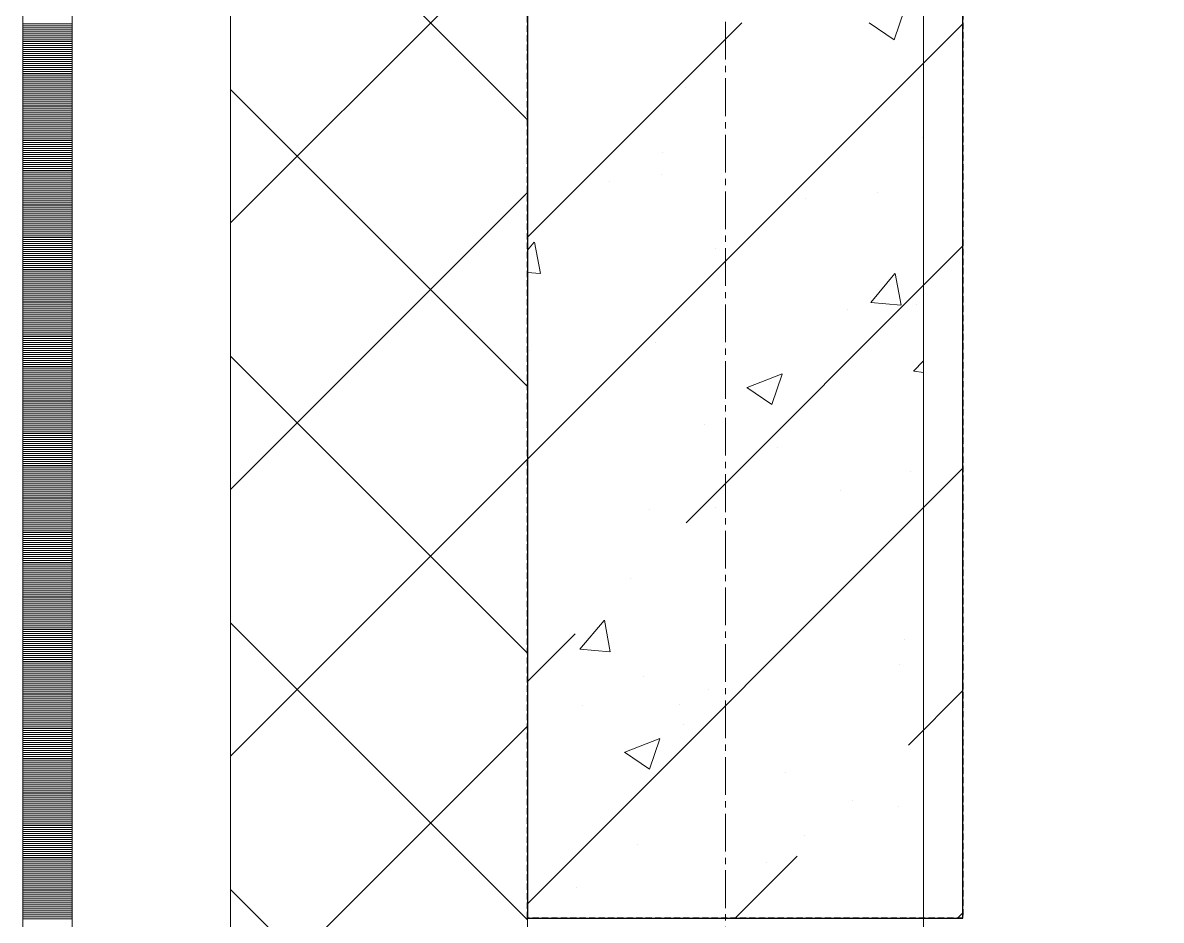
# Model space of a CAD drawing. Header units: millimetres. Extents: x 538266 to 1167394, y 114608 to 637157.
# Drawn here: x 828883 to 829458, y 140312 to 140766 of the extents above; entities that cross this region are included whole.
import ezdxf
from ezdxf.enums import TextEntityAlignment as Align

# ---------------------------------------------------------------- set-up
doc = ezdxf.new("R2010")
doc.units = ezdxf.units.MM
for name, pattern in [('CENTER2', [28.575, 19.05, -3.175, 3.175, -3.175]), ('DASHED', [19.05, 12.7, -6.35]), ('HIDDEN2', [4.7625, 3.175, -1.5875])]:
    doc.linetypes.add(name, pattern=pattern)
doc.layers.get('Defpoints').update_dxf_attribs({"color": 140})
doc.layers.add('АР_Делит', color=120, linetype='Continuous', lineweight=0, plot=False)
for name, color, linetype, lineweight in [('АР_Колонны', 70, 'Continuous', 30), ('АР_Стены ЖБ', 7, 'Continuous', 35), ('АР_Стены ПЕНОблок', 52, 'Continuous', 20), ('АР_Тонкая', 254, 'Continuous', 5), ('АР_Утеплитель', 31, 'Continuous', 0), ('АР_Штриховка', 8, 'Continuous', 0)]:
    doc.layers.add(name, color=color, linetype=linetype, lineweight=lineweight)
doc.layers.add('РД_Оси_100', color=7, linetype='Continuous', lineweight=0, true_color=0x525252)
doc.layers.add('ФВ-5', color=7, linetype='Continuous')
doc.styles.add('style1', font='ARIALN.TTF')

# ---------------------------------------------------------------- blocks, each defined once
blk = doc.blocks.new('2_этаж')
at = {"layer": 'АР_Колонны', "color": 18, "linetype": 'HIDDEN2', "lineweight": 25, "true_color": 0x000000}
for p, q in [((672773.57, 140313.25), (672773.57, 141213.25)), ((672993.57, 141213.25), (672993.57, 140313.25)), ((672993.57, 140313.25), (672773.57, 140313.25))]:
    blk.add_line(p, q, dxfattribs=at)
at = {"layer": 'АР_Колонны', "color": 18, "linetype": 'Continuous', "lineweight": 15, "true_color": 0x000000}
for p, q in [((672773.57, 141213.25), (672773.57, 140313.25)), ((672773.57, 141213.25), (672773.57, 140313.25)), ((672993.57, 140313.25), (672993.57, 141213.25)), ((672993.57, 140313.25), (672993.57, 141213.25)), ((672773.57, 140313.25), (672993.57, 140313.25)), ((672773.57, 140313.25), (672993.57, 140313.25))]:
    blk.add_line(p, q, dxfattribs=at)
at = {"layer": 'АР_Стены ЖБ', "color": 18, "linetype": 'Continuous', "lineweight": 30, "true_color": 0x000000}
for p, q in [((672773.57, 141213.25), (672773.57, 140313.25)), ((672993.57, 140313.25), (672993.57, 141213.25)), ((672773.57, 140313.25), (672993.57, 140313.25))]:
    blk.add_line(p, q, dxfattribs=at)
at = {"layer": 'АР_Стены ПЕНОблок', "color": 18, "linetype": 'Continuous', "lineweight": 20, "true_color": 0x000000}
for p, q in [((672773.57, 213213.25), (672773.57, 137013.25)), ((672973.57, 137013.25), (672973.57, 213213.25))]:
    blk.add_line(p, q, dxfattribs=at)
at = {"layer": 'АР_Тонкая', "color": 18, "linetype": 'Continuous', "lineweight": 5, "true_color": 0x000000}
for p, q in [((672518.57, 213213.25), (672518.57, 137013.25)), ((672543.57, 213213.25), (672543.57, 137013.25)), ((672543.57, 137013.25), (672543.57, 213213.25)), ((672623.57, 137013.25), (672623.57, 213213.25))]:
    blk.add_line(p, q, dxfattribs=at)
at = {"layer": 'АР_Утеплитель', "color": 18, "linetype": 'Continuous', "lineweight": 0, "true_color": 0x000000}
for p, q in [((672623.57, 213213.25), (672623.57, 137013.25)), ((672773.57, 137013.25), (672773.57, 213213.25))]:
    blk.add_line(p, q, dxfattribs=at)
at = {"layer": 'АР_Штриховка', "color": 18, "linetype": 'Continuous', "lineweight": 0, "true_color": 0x000000}
for p, q in [((672773.57, 140716.58), (672623.57, 140866.58)), ((672623.57, 140664.45), (672773.57, 140814.45)), ((672958.88, 140756.92), (672964.03, 140772.27)), ((672518.57, 140765), (672543.57, 140765)), ((672518.57, 140764), (672543.57, 140764)), ((672946.23, 140765.45), (672958.87, 140756.93)), ((672518.57, 140763), (672543.57, 140763)), ((672518.57, 140762), (672543.57, 140762)), ((672518.57, 140761), (672543.57, 140761)), ((672518.57, 140760), (672543.57, 140760)), ((672518.57, 140759), (672543.57, 140759)), ((672518.57, 140758), (672543.57, 140758)), ((672518.57, 140757), (672543.57, 140757)), ((672518.57, 140756), (672543.57, 140756)), ((672518.57, 140755), (672543.57, 140755)), ((672518.57, 140754), (672543.57, 140754)), ((672518.57, 140753), (672543.57, 140753)), ((672518.57, 140752), (672543.57, 140752)), ((672518.57, 140751), (672543.57, 140751)), ((672518.57, 140750), (672543.57, 140750)), ((672518.57, 140749), (672543.57, 140749)), ((672518.57, 140748), (672543.57, 140748)), ((672518.57, 140747), (672543.57, 140747)), ((672518.57, 140746), (672543.57, 140746)), ((672518.57, 140745), (672543.57, 140745)), ((672518.57, 140744), (672543.57, 140744)), ((672518.57, 140743), (672543.57, 140743)), ((672518.57, 140742), (672543.57, 140742)), ((672518.57, 140741), (672543.57, 140741)), ((672518.57, 140740), (672543.57, 140740)), ((672518.57, 140739), (672543.57, 140739)), ((672518.57, 140738), (672543.57, 140738)), ((672518.57, 140737), (672543.57, 140737)), ((672518.57, 140736), (672543.57, 140736)), ((672518.57, 140735), (672543.57, 140735)), ((672518.57, 140734), (672543.57, 140734)), ((672518.57, 140733), (672543.57, 140733)), ((672518.57, 140732), (672543.57, 140732)), ((672518.57, 140731), (672543.57, 140731)), ((672518.57, 140730), (672543.57, 140730)), ((672773.57, 140581.88), (672623.57, 140731.88)), ((672853.35, 140732.64), (672853.35, 140732.64)), ((672518.57, 140729), (672543.57, 140729)), ((672518.57, 140728), (672543.57, 140728)), ((672518.57, 140727), (672543.57, 140727)), ((672518.57, 140726), (672543.57, 140726)), ((672518.57, 140725), (672543.57, 140725)), ((672518.57, 140724), (672543.57, 140724)), ((672518.57, 140723), (672543.57, 140723)), ((672518.57, 140722), (672543.57, 140722)), ((672518.57, 140721), (672543.57, 140721)), ((672518.57, 140720), (672543.57, 140720)), ((672518.57, 140719), (672543.57, 140719)), ((672518.57, 140718), (672543.57, 140718)), ((672518.57, 140717), (672543.57, 140717)), ((672518.57, 140716), (672543.57, 140716)), ((672518.57, 140715), (672543.57, 140715)), ((672518.57, 140714), (672543.57, 140714)), ((672518.57, 140713), (672543.57, 140713)), ((672518.57, 140712), (672543.57, 140712)), ((672518.57, 140711), (672543.57, 140711)), ((672518.57, 140710), (672543.57, 140710)), ((672518.57, 140709), (672543.57, 140709)), ((672518.57, 140708), (672543.57, 140708)), ((672518.57, 140707), (672543.57, 140707)), ((672973.35, 140707.81), (672973.35, 140707.81)), ((672518.57, 140706), (672543.57, 140706)), ((672518.57, 140705), (672543.57, 140705)), ((672518.57, 140704), (672543.57, 140704)), ((672518.57, 140703), (672543.57, 140703)), ((672518.57, 140702), (672543.57, 140702)), ((672518.57, 140701), (672543.57, 140701)), ((672518.57, 140700), (672543.57, 140700)), ((672518.57, 140699), (672543.57, 140699)), ((672518.57, 140698), (672543.57, 140698)), ((672518.57, 140697), (672543.57, 140697)), ((672518.57, 140696), (672543.57, 140696)), ((672518.57, 140695), (672543.57, 140695)), ((672841.56, 140699.94), (672841.56, 140699.94)), ((672518.57, 140694), (672543.57, 140694)), ((672518.57, 140693), (672543.57, 140693)), ((672518.57, 140692), (672543.57, 140692)), ((672518.57, 140691), (672543.57, 140691)), ((672518.57, 140690), (672543.57, 140690)), ((672518.57, 140689), (672543.57, 140689)), ((672518.57, 140688), (672543.57, 140688)), ((672518.57, 140687), (672543.57, 140687)), ((672518.57, 140686), (672543.57, 140686)), ((672518.57, 140685), (672543.57, 140685)), ((672518.57, 140684), (672543.57, 140684)), ((672814.92, 140685.61), (672814.92, 140685.61)), ((672841.42, 140688.76), (672841.42, 140688.76)), ((672518.57, 140683), (672543.57, 140683)), ((672518.57, 140682), (672543.57, 140682)), ((672518.57, 140681), (672543.57, 140681)), ((672518.57, 140680), (672543.57, 140680)), ((672518.57, 140679), (672543.57, 140679)), ((672518.57, 140678), (672543.57, 140678)), ((672623.57, 140529.74), (672773.57, 140679.74)), ((672950.51, 140679.89), (672950.51, 140679.89)), ((672518.57, 140677), (672543.57, 140677)), ((672518.57, 140676), (672543.57, 140676)), ((672518.57, 140675), (672543.57, 140675)), ((672518.57, 140674), (672543.57, 140674)), ((672518.57, 140673), (672543.57, 140673)), ((672518.57, 140672), (672543.57, 140672)), ((672914.21, 140676.87), (672914.21, 140676.87)), ((672518.57, 140671), (672543.57, 140671)), ((672518.57, 140670), (672543.57, 140670)), ((672518.57, 140669), (672543.57, 140669)), ((672518.57, 140668), (672543.57, 140668)), ((672518.57, 140667), (672543.57, 140667)), ((672518.57, 140666), (672543.57, 140666)), ((672518.57, 140665), (672543.57, 140665)), ((672518.57, 140664), (672543.57, 140664)), ((672518.57, 140663), (672543.57, 140663)), ((672518.57, 140662), (672543.57, 140662)), ((672518.57, 140661), (672543.57, 140661)), ((672518.57, 140660), (672543.57, 140660)), ((672518.57, 140659), (672543.57, 140659)), ((672518.57, 140658), (672543.57, 140658)), ((672518.57, 140657), (672543.57, 140657)), ((672518.57, 140656), (672543.57, 140656)), ((672518.57, 140655), (672543.57, 140655)), ((672773.57, 140650.66), (672777.01, 140654.76)), ((672780.09, 140638.86), (672777.15, 140654.78)), ((672518.57, 140654), (672543.57, 140654)), ((672518.57, 140653), (672543.57, 140653)), ((672518.57, 140652), (672543.57, 140652)), ((672518.57, 140651), (672543.57, 140651)), ((672518.57, 140650), (672543.57, 140650)), ((672518.57, 140649), (672543.57, 140649)), ((672868.48, 140651.5), (672868.48, 140651.5)), ((672518.57, 140648), (672543.57, 140648)), ((672518.57, 140647), (672543.57, 140647)), ((672518.57, 140646), (672543.57, 140646)), ((672518.57, 140645), (672543.57, 140645)), ((672518.57, 140644), (672543.57, 140644)), ((672518.57, 140643), (672543.57, 140643)), ((672518.57, 140642), (672543.57, 140642)), ((672518.57, 140641), (672543.57, 140641)), ((672518.57, 140640), (672543.57, 140640)), ((672518.57, 140639), (672543.57, 140639)), ((672518.57, 140638), (672543.57, 140638)), ((672773.57, 140639.39), (672779.95, 140638.84)), ((672946.95, 140624.23), (672959.2, 140638.82)), ((672962.27, 140622.92), (672959.33, 140638.84)), ((672518.57, 140637), (672543.57, 140637)), ((672518.57, 140636), (672543.57, 140636)), ((672518.57, 140635), (672543.57, 140635)), ((672518.57, 140634), (672543.57, 140634)), ((672518.57, 140633), (672543.57, 140633)), ((672518.57, 140632), (672543.57, 140632)), ((672518.57, 140631), (672543.57, 140631)), ((672518.57, 140630), (672543.57, 140630)), ((672518.57, 140629), (672543.57, 140629)), ((672518.57, 140628), (672543.57, 140628)), ((672518.57, 140627), (672543.57, 140627)), ((672518.57, 140626), (672543.57, 140626)), ((672518.57, 140625), (672543.57, 140625)), ((672518.57, 140624), (672543.57, 140624)), ((672518.57, 140623), (672543.57, 140623)), ((672518.57, 140622), (672543.57, 140622)), ((672518.57, 140621), (672543.57, 140621)), ((672518.57, 140620), (672543.57, 140620)), ((672935.15, 140620.88), (672935.15, 140620.88)), ((672946.95, 140624.22), (672962.14, 140622.9)), ((672970.26, 140623.25), (672970.26, 140623.25)), ((672518.57, 140619), (672543.57, 140619)), ((672518.57, 140618), (672543.57, 140618)), ((672518.57, 140617), (672543.57, 140617)), ((672518.57, 140616), (672543.57, 140616)), ((672518.57, 140615), (672543.57, 140615)), ((672518.57, 140614), (672543.57, 140614)), ((672518.57, 140613), (672543.57, 140613)), ((672518.57, 140612), (672543.57, 140612)), ((672518.57, 140611), (672543.57, 140611)), ((672518.57, 140610), (672543.57, 140610)), ((672518.57, 140609), (672543.57, 140609)), ((672518.57, 140608), (672543.57, 140608)), ((672518.57, 140607), (672543.57, 140607)), ((672518.57, 140606), (672543.57, 140606)), ((672518.57, 140605), (672543.57, 140605)), ((672518.57, 140604), (672543.57, 140604)), ((672518.57, 140603), (672543.57, 140603)), ((672838.34, 140604.21), (672838.34, 140604.21)), ((672518.57, 140602), (672543.57, 140602)), ((672518.57, 140601), (672543.57, 140601)), ((672518.57, 140600), (672543.57, 140600)), ((672518.57, 140599), (672543.57, 140599)), ((672518.57, 140598), (672543.57, 140598)), ((672518.57, 140597), (672543.57, 140597)), ((672773.57, 140447.18), (672623.57, 140597.18)), ((672774.74, 140599.76), (672774.74, 140599.76)), ((672518.57, 140596), (672543.57, 140596)), ((672518.57, 140595), (672543.57, 140595)), ((672518.57, 140594), (672543.57, 140594)), ((672518.57, 140593), (672543.57, 140593)), ((672518.57, 140592), (672543.57, 140592)), ((672968.65, 140589.64), (672973.57, 140594.77)), ((672518.57, 140591), (672543.57, 140591)), ((672518.57, 140590), (672543.57, 140590)), ((672518.57, 140589), (672543.57, 140589)), ((672518.57, 140588), (672543.57, 140588)), ((672518.57, 140587), (672543.57, 140587)), ((672518.57, 140586), (672543.57, 140586)), ((672884.49, 140581.38), (672902.27, 140588.21)), ((672897.08, 140572.74), (672902.23, 140588.08)), ((672968.68, 140589.58), (672973.57, 140588.82)), ((672518.57, 140585), (672543.57, 140585)), ((672518.57, 140584), (672543.57, 140584)), ((672518.57, 140583), (672543.57, 140583)), ((672518.57, 140582), (672543.57, 140582)), ((672518.57, 140581), (672543.57, 140581)), ((672518.57, 140580), (672543.57, 140580)), ((672884.43, 140581.26), (672897.07, 140572.74)), ((672518.57, 140579), (672543.57, 140579)), ((672518.57, 140578), (672543.57, 140578)), ((672518.57, 140577), (672543.57, 140577)), ((672518.57, 140576), (672543.57, 140576)), ((672518.57, 140575), (672543.57, 140575)), ((672518.57, 140574), (672543.57, 140574)), ((672518.57, 140573), (672543.57, 140573)), ((672518.57, 140572), (672543.57, 140572)), ((672518.57, 140571), (672543.57, 140571)), ((672518.57, 140570), (672543.57, 140570)), ((672518.57, 140569), (672543.57, 140569)), ((672518.57, 140568), (672543.57, 140568)), ((672518.57, 140567), (672543.57, 140567)), ((672518.57, 140566), (672543.57, 140566)), ((672518.57, 140565), (672543.57, 140565)), ((672518.57, 140564), (672543.57, 140564)), ((672518.57, 140563), (672543.57, 140563)), ((672863.09, 140562.56), (672863.09, 140562.56)), ((672518.57, 140562), (672543.57, 140562)), ((672518.57, 140561), (672543.57, 140561)), ((672518.57, 140560), (672543.57, 140560)), ((672518.57, 140559), (672543.57, 140559)), ((672518.57, 140558), (672543.57, 140558)), ((672518.57, 140557), (672543.57, 140557)), ((672518.57, 140556), (672543.57, 140556)), ((672518.57, 140555), (672543.57, 140555)), ((672518.57, 140554), (672543.57, 140554)), ((672518.57, 140553), (672543.57, 140553)), ((672518.57, 140552), (672543.57, 140552)), ((672518.57, 140551), (672543.57, 140551)), ((672899.98, 140550.78), (672899.98, 140550.78)), ((672518.57, 140550), (672543.57, 140550)), ((672518.57, 140549), (672543.57, 140549)), ((672518.57, 140548), (672543.57, 140548)), ((672518.57, 140547), (672543.57, 140547)), ((672518.57, 140546), (672543.57, 140546)), ((672623.57, 140395.04), (672773.57, 140545.04)), ((672518.57, 140545), (672543.57, 140545)), ((672518.57, 140544), (672543.57, 140544)), ((672518.57, 140543), (672543.57, 140543)), ((672518.57, 140542), (672543.57, 140542)), ((672518.57, 140541), (672543.57, 140541)), ((672518.57, 140540), (672543.57, 140540)), ((672518.57, 140539), (672543.57, 140539)), ((672518.57, 140538), (672543.57, 140538)), ((672518.57, 140537), (672543.57, 140537)), ((672518.57, 140536), (672543.57, 140536)), ((672518.57, 140535), (672543.57, 140535)), ((672518.57, 140534), (672543.57, 140534)), ((672967.17, 140538.7), (672967.17, 140538.7)), ((672518.57, 140533), (672543.57, 140533)), ((672518.57, 140532), (672543.57, 140532)), ((672518.57, 140531), (672543.57, 140531)), ((672518.57, 140530), (672543.57, 140530)), ((672518.57, 140529), (672543.57, 140529)), ((672518.57, 140528), (672543.57, 140528)), ((672931.92, 140529.07), (672931.92, 140529.07)), ((672518.57, 140527), (672543.57, 140527)), ((672518.57, 140526), (672543.57, 140526)), ((672518.57, 140525), (672543.57, 140525)), ((672518.57, 140524), (672543.57, 140524)), ((672518.57, 140523), (672543.57, 140523)), ((672518.57, 140522), (672543.57, 140522)), ((672518.57, 140521), (672543.57, 140521)), ((672518.57, 140520), (672543.57, 140520)), ((672518.57, 140519), (672543.57, 140519)), ((672518.57, 140518), (672543.57, 140518)), ((672518.57, 140517), (672543.57, 140517)), ((672835.25, 140519.65), (672835.25, 140519.65)), ((672868.33, 140520.7), (672868.33, 140520.7)), ((672518.57, 140516), (672543.57, 140516)), ((672518.57, 140515), (672543.57, 140515)), ((672518.57, 140514), (672543.57, 140514)), ((672518.57, 140513), (672543.57, 140513)), ((672518.57, 140512), (672543.57, 140512)), ((672518.57, 140511), (672543.57, 140511)), ((672518.57, 140510), (672543.57, 140510)), ((672518.57, 140509), (672543.57, 140509)), ((672518.57, 140508), (672543.57, 140508)), ((672518.57, 140507), (672543.57, 140507)), ((672518.57, 140506), (672543.57, 140506)), ((672518.57, 140505), (672543.57, 140505)), ((672518.57, 140504), (672543.57, 140504)), ((672518.57, 140503), (672543.57, 140503)), ((672518.57, 140502), (672543.57, 140502)), ((672518.57, 140501), (672543.57, 140501)), ((672518.57, 140500), (672543.57, 140500)), ((672518.57, 140499), (672543.57, 140499)), ((672518.57, 140498), (672543.57, 140498)), ((672518.57, 140497), (672543.57, 140497)), ((672518.57, 140496), (672543.57, 140496)), ((672518.57, 140495), (672543.57, 140495)), ((672518.57, 140494), (672543.57, 140494)), ((672518.57, 140493), (672543.57, 140493)), ((672518.57, 140492), (672543.57, 140492)), ((672518.57, 140491), (672543.57, 140491)), ((672518.57, 140490), (672543.57, 140490)), ((672518.57, 140489), (672543.57, 140489)), ((672518.57, 140488), (672543.57, 140488)), ((672518.57, 140487), (672543.57, 140487)), ((672518.57, 140486), (672543.57, 140486)), ((672518.57, 140485), (672543.57, 140485)), ((672518.57, 140484), (672543.57, 140484)), ((672518.57, 140483), (672543.57, 140483)), ((672518.57, 140482), (672543.57, 140482)), ((672518.57, 140481), (672543.57, 140481)), ((672518.57, 140480), (672543.57, 140480)), ((672518.57, 140479), (672543.57, 140479)), ((672518.57, 140478), (672543.57, 140478)), ((672518.57, 140477), (672543.57, 140477)), ((672518.57, 140476), (672543.57, 140476)), ((672518.57, 140475), (672543.57, 140475)), ((672518.57, 140474), (672543.57, 140474)), ((672518.57, 140473), (672543.57, 140473)), ((672518.57, 140472), (672543.57, 140472)), ((672518.57, 140471), (672543.57, 140471)), ((672518.57, 140470), (672543.57, 140470)), ((672518.57, 140469), (672543.57, 140469)), ((672518.57, 140468), (672543.57, 140468)), ((672518.57, 140467), (672543.57, 140467)), ((672518.57, 140466), (672543.57, 140466)), ((672518.57, 140465), (672543.57, 140465)), ((672518.57, 140464), (672543.57, 140464)), ((672518.57, 140463), (672543.57, 140463)), ((672518.57, 140462), (672543.57, 140462)), ((672518.57, 140461), (672543.57, 140461)), ((672518.57, 140460), (672543.57, 140460)), ((672518.57, 140459), (672543.57, 140459)), ((672773.57, 140312.47), (672623.57, 140462.47)), ((672800.01, 140449.11), (672812.26, 140463.7)), ((672815.33, 140447.8), (672812.39, 140463.73)), ((672518.57, 140458), (672543.57, 140458)), ((672518.57, 140457), (672543.57, 140457)), ((672518.57, 140456), (672543.57, 140456)), ((672518.57, 140455), (672543.57, 140455)), ((672518.57, 140454), (672543.57, 140454)), ((672518.57, 140453), (672543.57, 140453)), ((672964.08, 140454.14), (672964.08, 140454.14)), ((672518.57, 140452), (672543.57, 140452)), ((672518.57, 140451), (672543.57, 140451)), ((672518.57, 140450), (672543.57, 140450)), ((672518.57, 140449), (672543.57, 140449)), ((672518.57, 140448), (672543.57, 140448)), ((672800.01, 140449.11), (672815.19, 140447.78)), ((672518.57, 140447), (672543.57, 140447)), ((672518.57, 140446), (672543.57, 140446)), ((672518.57, 140445), (672543.57, 140445)), ((672518.57, 140444), (672543.57, 140444)), ((672518.57, 140443), (672543.57, 140443)), ((672518.57, 140442), (672543.57, 140442)), ((672961.3, 140441.55), (672961.3, 140441.55)), ((672518.57, 140441), (672543.57, 140441)), ((672518.57, 140440), (672543.57, 140440)), ((672518.57, 140439), (672543.57, 140439)), ((672518.57, 140438), (672543.57, 140438)), ((672518.57, 140437), (672543.57, 140437)), ((672518.57, 140436), (672543.57, 140436)), ((672518.57, 140435), (672543.57, 140435)), ((672518.57, 140434), (672543.57, 140434)), ((672518.57, 140433), (672543.57, 140433)), ((672518.57, 140432), (672543.57, 140432)), ((672518.57, 140431), (672543.57, 140431)), ((672518.57, 140430), (672543.57, 140430)), ((672832.16, 140435.1), (672832.16, 140435.1)), ((672518.57, 140429), (672543.57, 140429)), ((672518.57, 140428), (672543.57, 140428)), ((672518.57, 140427), (672543.57, 140427)), ((672518.57, 140426), (672543.57, 140426)), ((672518.57, 140425), (672543.57, 140425)), ((672865.1, 140428.89), (672865.1, 140428.89)), ((672518.57, 140424), (672543.57, 140424)), ((672518.57, 140423), (672543.57, 140423)), ((672518.57, 140422), (672543.57, 140422)), ((672518.57, 140421), (672543.57, 140421)), ((672518.57, 140420), (672543.57, 140420)), ((672518.57, 140419), (672543.57, 140419)), ((672801.51, 140420.52), (672801.51, 140420.52)), ((672850.52, 140420.98), (672850.52, 140420.98)), ((672518.57, 140418), (672543.57, 140418)), ((672518.57, 140417), (672543.57, 140417)), ((672518.57, 140416), (672543.57, 140416)), ((672518.57, 140415), (672543.57, 140415)), ((672518.57, 140414), (672543.57, 140414)), ((672518.57, 140413), (672543.57, 140413)), ((672518.57, 140412), (672543.57, 140412)), ((672518.57, 140411), (672543.57, 140411)), ((672518.57, 140410), (672543.57, 140410)), ((672518.57, 140409), (672543.57, 140409)), ((672518.57, 140408), (672543.57, 140408)), ((672518.57, 140407), (672543.57, 140407)), ((672623.57, 140260.33), (672773.57, 140410.33)), ((672852.6, 140411), (672852.6, 140411)), ((672518.57, 140406), (672543.57, 140406)), ((672518.57, 140405), (672543.57, 140405)), ((672518.57, 140404), (672543.57, 140404)), ((672518.57, 140403), (672543.57, 140403)), ((672518.57, 140402), (672543.57, 140402)), ((672822.68, 140397.19), (672840.47, 140404.02)), ((672835.27, 140388.55), (672840.42, 140403.9)), ((672518.57, 140401), (672543.57, 140401)), ((672518.57, 140400), (672543.57, 140400)), ((672518.57, 140399), (672543.57, 140399)), ((672518.57, 140398), (672543.57, 140398)), ((672518.57, 140397), (672543.57, 140397)), ((672518.57, 140396), (672543.57, 140396)), ((672822.63, 140397.07), (672835.26, 140388.55)), ((672518.57, 140395), (672543.57, 140395)), ((672518.57, 140394), (672543.57, 140394)), ((672518.57, 140393), (672543.57, 140393)), ((672518.57, 140392), (672543.57, 140392)), ((672518.57, 140391), (672543.57, 140391)), ((672518.57, 140390), (672543.57, 140390)), ((672518.57, 140389), (672543.57, 140389)), ((672518.57, 140388), (672543.57, 140388)), ((672518.57, 140387), (672543.57, 140387)), ((672518.57, 140386), (672543.57, 140386)), ((672518.57, 140385), (672543.57, 140385)), ((672518.57, 140384), (672543.57, 140384)), ((672904.07, 140386.86), (672904.07, 140386.86)), ((672518.57, 140383), (672543.57, 140383)), ((672518.57, 140382), (672543.57, 140382)), ((672518.57, 140381), (672543.57, 140381)), ((672518.57, 140380), (672543.57, 140380)), ((672518.57, 140379), (672543.57, 140379)), ((672518.57, 140378), (672543.57, 140378)), ((672518.57, 140377), (672543.57, 140377)), ((672518.57, 140376), (672543.57, 140376)), ((672518.57, 140375), (672543.57, 140375)), ((672518.57, 140374), (672543.57, 140374)), ((672518.57, 140373), (672543.57, 140373)), ((672518.57, 140372), (672543.57, 140372)), ((672518.57, 140371), (672543.57, 140371)), ((672518.57, 140370), (672543.57, 140370)), ((672518.57, 140369), (672543.57, 140369)), ((672518.57, 140368), (672543.57, 140368)), ((672518.57, 140367), (672543.57, 140367)), ((672960.99, 140369.59), (672960.99, 140369.59)), ((672518.57, 140366), (672543.57, 140366)), ((672518.57, 140365), (672543.57, 140365)), ((672518.57, 140364), (672543.57, 140364)), ((672518.57, 140363), (672543.57, 140363)), ((672518.57, 140362), (672543.57, 140362)), ((672518.57, 140361), (672543.57, 140361)), ((672518.57, 140360), (672543.57, 140360)), ((672518.57, 140359), (672543.57, 140359)), ((672518.57, 140358), (672543.57, 140358)), ((672518.57, 140357), (672543.57, 140357)), ((672518.57, 140356), (672543.57, 140356)), ((672913.47, 140355.23), (672913.47, 140355.23)), ((672518.57, 140355), (672543.57, 140355)), ((672518.57, 140354), (672543.57, 140354)), ((672518.57, 140353), (672543.57, 140353)), ((672518.57, 140352), (672543.57, 140352)), ((672518.57, 140351), (672543.57, 140351)), ((672518.57, 140350), (672543.57, 140350)), ((672829.07, 140350.54), (672829.07, 140350.54)), ((672518.57, 140349), (672543.57, 140349)), ((672518.57, 140348), (672543.57, 140348)), ((672518.57, 140347), (672543.57, 140347)), ((672518.57, 140346), (672543.57, 140346)), ((672518.57, 140345), (672543.57, 140345)), ((672518.57, 140344), (672543.57, 140344)), ((672518.57, 140343), (672543.57, 140343)), ((672518.57, 140342), (672543.57, 140342)), ((672518.57, 140341), (672543.57, 140341)), ((672518.57, 140340), (672543.57, 140340)), ((672518.57, 140339), (672543.57, 140339)), ((672518.57, 140338), (672543.57, 140338)), ((672894.48, 140341.37), (672894.48, 140341.37)), ((672518.57, 140337), (672543.57, 140337)), ((672518.57, 140336), (672543.57, 140336)), ((672518.57, 140335), (672543.57, 140335)), ((672518.57, 140334), (672543.57, 140334)), ((672518.57, 140333), (672543.57, 140333)), ((672518.57, 140332), (672543.57, 140332)), ((672518.57, 140331), (672543.57, 140331)), ((672518.57, 140330), (672543.57, 140330)), ((672518.57, 140329), (672543.57, 140329)), ((672518.57, 140328), (672543.57, 140328)), ((672518.57, 140327), (672543.57, 140327)), ((672773.57, 140177.77), (672623.57, 140327.77)), ((672798.28, 140328.71), (672798.28, 140328.71)), ((672518.57, 140326), (672543.57, 140326)), ((672518.57, 140325), (672543.57, 140325)), ((672518.57, 140324), (672543.57, 140324)), ((672518.57, 140323), (672543.57, 140323)), ((672518.57, 140322), (672543.57, 140322)), ((672518.57, 140321), (672543.57, 140321)), ((672518.57, 140320), (672543.57, 140320)), ((672518.57, 140319), (672543.57, 140319)), ((672518.57, 140318), (672543.57, 140318)), ((672518.57, 140317), (672543.57, 140317)), ((672518.57, 140316), (672543.57, 140316)), ((672518.57, 140315), (672543.57, 140315)), ((672518.57, 140314), (672543.57, 140314)), ((672518.57, 140313), (672543.57, 140313))]:
    blk.add_line(p, q, dxfattribs=at)
at = {"layer": 'АР_Штриховка', "color": 18, "linetype": 'Continuous', "lineweight": 5, "true_color": 0x000000}
for p, q in [((672773.57, 140657.29), (672881.79, 140765.51)), ((672773.57, 140545.04), (672993.57, 140765.04)), ((672853.73, 140512.94), (672993.57, 140652.79)), ((672773.57, 140320.53), (672993.57, 140540.53)), ((672825.67, 140484.88), (672825.67, 140484.88)), ((672773.57, 140432.79), (672797.6, 140456.82)), ((672965.98, 140400.69), (672993.57, 140428.28)), ((672937.92, 140372.63), (672937.92, 140372.63)), ((672878.54, 140313.25), (672909.86, 140344.57)), ((672990.79, 140313.25), (672993.57, 140316.03))]:
    blk.add_line(p, q, dxfattribs=at)
at = {"layer": 'Defpoints', "color": 18, "true_color": 0x000000, "style": 'style1'}
for p in [(677970.57, 219836.39), (678101.19, 211681.39)]:
    blk.add_attdef('АР-ПОМЕЩЕНИЕ:НАИМЕНОВАНИЕ', text='', height=100, dxfattribs=at).set_placement(p, align=Align.MIDDLE)
blk = doc.blocks.new('СОШ_2200_АР_ОСИ_М100_28.05.24')
at = {"layer": 'АР_Делит', "color": 251, "linetype": 'DASHED', "true_color": 0x636466}
blk.add_lwpolyline([(114955, 135155), (114955, -355), (93595.036, -355), (93595.036, 13855), (94145, 13855), (94145, 68320), (66055, 68320), (66055, 13857.73), (83455, 13857.73), (83455, -355), (45245, -355), (45245, 13145), (44695, 13145), (44695, 26755), (45245, 26755), (45245, 68320), (20455, 68320), (20455, 26755), (27955, 26755), (27955, 13145), (-355, 13145), (-355, 100855)], dxfattribs=at)
at = {"layer": 'РД_Оси_100', "color": 251, "linetype": 'CENTER2', "true_color": 0x636466}
blk.add_line((0, -6155), (0, 139938.679), dxfattribs=at)

msp = doc.modelspace()

# ---------------------------------------------------------------- hatches: boundary and pattern name
at = {"layer": 'ФВ-5'}
h = msp.add_hatch(dxfattribs=at)
h.set_pattern_fill('ANSI31', color=3, scale=300)
h.paths.add_polyline_path([(856937.83, 141853.28), (856717.83, 141633.28), (856717.83, 141593.78), (856417.83, 141593.78), (856417.83, 142493.78), (856717.83, 142493.78), (856717.83, 142082.3), (856937.83, 142302.3), (856937.83, 143613.25), (856037.83, 143613.25), (856037.83, 143603.25), (853263.99, 143603.25, -0.558775), (852895.51, 143603.25), (851387.83, 143603.25, -0.414214), (851687.83, 143303.25, -1), (851087.83, 143303.25, -0.414214), (851387.83, 143603.25), (850280.15, 143603.25, -0.558775), (849911.67, 143603.25), (849137.83, 143603.25), (848237.83, 143603.25), (847307.83, 143603.25), (847307.83, 143383.25), (846937.83, 143383.25), (846937.83, 143453.25), (846937.83, 143603.25), (846437.83, 143603.25), (846437.83, 142703.25), (846737.83, 142703.25), (846737.83, 142583.25), (846317.83, 142583.25), (846317.83, 143603.25), (845837.83, 143603.25), (842357.83, 143603.25), (842357.83, 143383.25), (842067.83, 143383.25), (842067.83, 143603.25), (841437.83, 143603.25), (839882.77, 143603.25, -0.333315), (840098.76, 143315.26, -1), (839498.76, 143315.26, -0.333315), (839714.74, 143603.25), (838680.15, 143603.25, -0.558775), (838311.67, 143603.25), (837507.83, 143603.25), (837507.83, 143383.25), (837137.83, 143383.25), (837137.83, 141363.25), (837147.83, 141363.25), (837147.83, 140163.25), (837137.83, 136013.25), (837202.35, 136013.25, -0.618518), (837589.48, 136013.25), (840886.19, 136013.25, -0.618518), (841273.32, 136013.25), (841437.83, 136013.25), (841437.83, 136033.25), (842313.69, 136033.25, -0.582347), (842689.48, 136013.25), (843586.19, 136013.25, -0.618518), (843973.32, 136013.25), (844402.35, 136013.25, -0.618518), (844789.48, 136013.25), (845837.83, 136013.25), (845837.83, 136033.25), (847037.83, 136033.25), (848237.83, 136030.58), (848237.83, 136033.25), (849137.83, 136033.25), (850195.61, 136030.18, -0.587964), (850573.32, 136013.25), (851002.35, 136013.25, -0.618518), (851389.48, 136013.25), (852286.19, 136013.25, -0.618518), (852673.32, 136013.25), (853102.35, 136013.25, -0.618518), (853489.48, 136013.25), (855286.19, 136013.25, -0.618518), (855673.32, 136013.25), (856036.94, 136013.25), (856037.83, 136014.14), (856037.83, 136313.25), (856785.95, 136313.25), (856937.83, 136465.13)])
h.paths.add_polyline_path([(851418.02, 140993.17), (851968.02, 140993.17, -1), (851968.02, 140393.17), (851418.02, 140393.17, -1)], flags=16)
h.paths.add_polyline_path([(847057.56, 139675.17, -1), (846624.88, 139675.17, -1)], flags=16)
h.paths.add_polyline_path([(847014.26, 139675.17, -1), (846668.18, 139675.17, -1)], flags=0)
h.paths.add_polyline_path([(846977.43, 139675.17, -1), (846705.01, 139675.17, -1)], flags=0)
h.paths.add_polyline_path([(846737.83, 141603.25), (846437.83, 141603.25), (846437.83, 142503.25), (846737.83, 142503.25)], flags=16)
h.paths.add_polyline_path([(844344.21, 140388.84), (843794.21, 140388.84, -1), (843794.21, 140988.84), (844344.21, 140988.84, -1)], flags=16)
h.paths.add_polyline_path([(836345.42, 144457.46, -0.893187), (836937.83, 144524.52), (836937.83, 145103.25), (835937.83, 145103.25), (833187.99, 145103.25, -0.582884), (832811.51, 145103.25), (829357.83, 145103.25), (829357.83, 144737.39, -0.255743), (829457.56, 144555.17, -0.284268), (829337.83, 144361.61), (829337.83, 141213.25), (829357.83, 141213.25), (829357.83, 140313.25), (829351.43, 139257.49, -0.265015), (829457.56, 139071.33, -0.284268), (829337.83, 138877.76), (829337.83, 138448.73, -0.284268), (829457.56, 138255.17, -0.284268), (829337.83, 138061.61), (829337.83, 137013.25), (829357.83, 137013.25), (829357.83, 136033.25), (835937.83, 136033.25), (836937.83, 136033.25), (836937.83, 139613.25), (836627.83, 139613.25), (836627.83, 140513.25), (836927.83, 140513.25), (836927.83, 140893.25), (836507.83, 140893.25), (836507.83, 142033.25), (836937.83, 142033.25), (836937.83, 143617.76, -0.284268), (836818.11, 143811.33, -0.284268), (836937.83, 144004.89), (836937.83, 144390.4, -0.893187)])
h.paths.add_polyline_path([(840537.83, 148013.25), (840537.83, 150213.25), (840537.83, 150413.25), (840537.83, 151713.25), (840537.83, 156113.25), (841187.83, 156113.25), (841187.83, 156333.25), (841427.83, 156333.25), (841427.83, 156683.09, -0.270169), (841318.11, 156871.33, -0.270169), (841427.83, 157059.57), (841427.83, 158016.93, -0.270169), (841318.11, 158205.17, -0.270169), (841427.83, 158393.41), (841427.83, 158493.25), (840857.83, 158493.25), (840857.83, 158718.25), (840582.83, 159194.56), (840604.48, 159207.06), (840604.77, 159206.57, -0.120105), (840857.83, 159268.25), (840857.83, 159293.25), (840857.83, 159438.25), (840582.83, 159914.56), (840604.49, 159927.06), (840604.77, 159926.57, -0.120105), (840857.84, 159988.25), (840857.84, 160013.25), (840857.84, 161103.25), (840439.79, 161103.25, -0.594367), (840059.72, 161103.25), (838656.61, 161080.5, -0.414214), (838956.61, 160780.5, -1), (838356.61, 160780.5, -0.414214), (838656.61, 161080.5), (838351.79, 161095.95, -0.581306), (837975.88, 161103.25), (837867.83, 161103.25), (837867.83, 159543.25), (837867.83, 158590.3), (837147.83, 158590.3), (837147.83, 157813.25), (837147.83, 157743.41, -0.270169), (837257.56, 157555.17, -0.270169), (837147.83, 157366.93), (837147.83, 155699.4, -0.910455), (837742.58, 155643.53, -0.910455), (837147.83, 155587.65), (837147.83, 154759.57, -0.270169), (837257.56, 154571.33, -0.270169), (837147.83, 154383.09), (837147.83, 154113.25), (837147.83, 153213.25), (837147.83, 149223.25), (837137.83, 149003.25), (835937.83, 149003.25), (829357.83, 149003.25), (829357.83, 148637.39, -0.255743), (829457.56, 148455.17, -0.284268), (829337.83, 148261.61), (829337.83, 146164.89, -0.284268), (829457.56, 145971.33, -0.255743), (829357.83, 145789.11), (829357.83, 145693.25), (829577.83, 145693.25), (829577.83, 145323.25), (832815.51, 145323.25, -0.558775), (833183.99, 145323.25), (835937.83, 145323.25), (835937.83, 145603.25), (837138.39, 145603.25), (837138.39, 145290.26), (837137.83, 145289.7), (837137.83, 145103.25), (837137.83, 144001.36, -0.259982), (837250.45, 143823.25), (838307.67, 143823.25, -0.582884), (838684.15, 143823.25), (841437.83, 143823.25), (841438.83, 143823.25), (842337.83, 143823.25), (845837.83, 143823.25), (847037.83, 143823.25), (848237.83, 143823.25), (849137.83, 143823.25), (849907.67, 143823.25, -0.582884), (850284.15, 143823.25), (852891.51, 143823.25, -0.582884), (853267.99, 143823.25), (855158.44, 143823.25), (855158.44, 144113.25), (855782.83, 144113.25), (856037.83, 144113.25), (856037.83, 144113.25), (856728.23, 144113.25), (856737.83, 144122.85), (856737.83, 148413.25), (856037.83, 148413.25), (856037.83, 148713.25), (855169.78, 148713.25, -0.594367), (854789.72, 148713.25), (851785.94, 148713.25, -0.32294), (851557.83, 148603.68), (851557.83, 147814.06), (851242.77, 147813.94), (850766.56, 147538.76), (850754.06, 147560.4), (850754.55, 147560.69, -0.120105), (850692.77, 147813.73), (850667.77, 147813.72), (850522.77, 147813.66), (850046.56, 147538.48), (850034.06, 147560.13), (850034.55, 147560.41, -0.120105), (849972.77, 147813.45), (849947.83, 147813.44), (849637.88, 147813.33), (849437.83, 147813.25), (849237.83, 147813.25), (847537.83, 147813.25), (840537.83, 147813.25)])
h.paths.add_polyline_path([(836927.83, 154113.25), (836927.83, 154387.09, -0.260437), (836824.88, 154571.33, -0.260437), (836927.83, 154755.57), (836927.83, 157370.93, -0.260437), (836824.88, 157555.17, -0.260437), (836927.83, 157739.41), (836927.83, 157813.25), (836927.83, 158313.41), (833193.28, 158313.33, -0.618224), (832806.23, 158313.32), (829577.83, 158313.25), (829577.83, 157743.25), (829337.83, 157743.25), (829337.83, 157648.73, -0.284268), (829457.56, 157455.17, -0.284268), (829337.83, 157261.61), (829337.83, 154113.25), (829357.83, 154113.25), (829357.83, 153213.25), (829356.53, 152154.38, -0.25765), (829457.56, 151971.33, -0.284268), (829337.83, 151777.76), (829337.83, 151348.73, -0.284268), (829457.56, 151155.17, -0.284268), (829337.83, 150961.61), (829337.83, 150064.89, -0.284268), (829457.56, 149871.33, -0.255743), (829357.83, 149689.11), (829357.83, 149223.25), (834727.83, 149223.25), (834727.83, 149523.25), (835627.83, 149523.25), (835627.83, 149223.25), (835707.83, 149223.25), (835707.83, 149643.25), (836927.83, 149643.25), (836927.83, 153213.25)], flags=17)

# ---------------------------------------------------------------- block references
msp.add_blockref('2_этаж', (156364.26, 0))
at = {"layer": 'РД_Оси_100'}
msp.add_blockref('СОШ_2200_АР_ОСИ_М100_28.05.24', (829237.83, 122413.25), dxfattribs=at)

doc.saveas('drawing.dxf')
